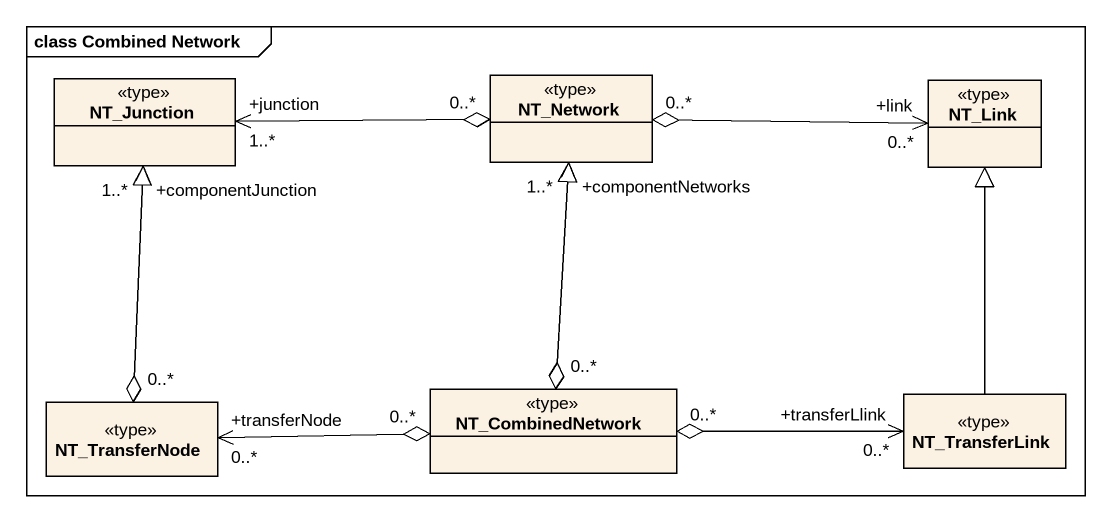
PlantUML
@startuml
mainframe class Combined Network
hide circle
hide empty members
class NT_Junction <<type>>
class NT_Network <<type>>
class NT_Link <<type>>
class NT_TransferNode <<type>>
class NT_CombinedNetwork <<type>>
class NT_TransferLink <<type>>
NT_Junction "+junction\n1..*" <-right-o "0..*" NT_Network
NT_Junction "+componentJunction\n1..*" <--o "0..*" NT_TransferNode
NT_Network "+componentNetworks\n1..*" <--o "0..*" NT_CombinedNetwork
NT_Link "+link\n0..*" <-left-o "0..*" NT_Network
NT_TransferNode -up-|> NT_Junction
NT_TransferNode "+transferNode\n0..*" <-right-o "0..*" NT_CombinedNetwork
NT_CombinedNetwork -up-|> NT_Network
NT_CombinedNetwork "0..*" o-right-> "+transferLlink\n0..*" NT_TransferLink
NT_TransferLink -up-|> NT_Link
@enduml
